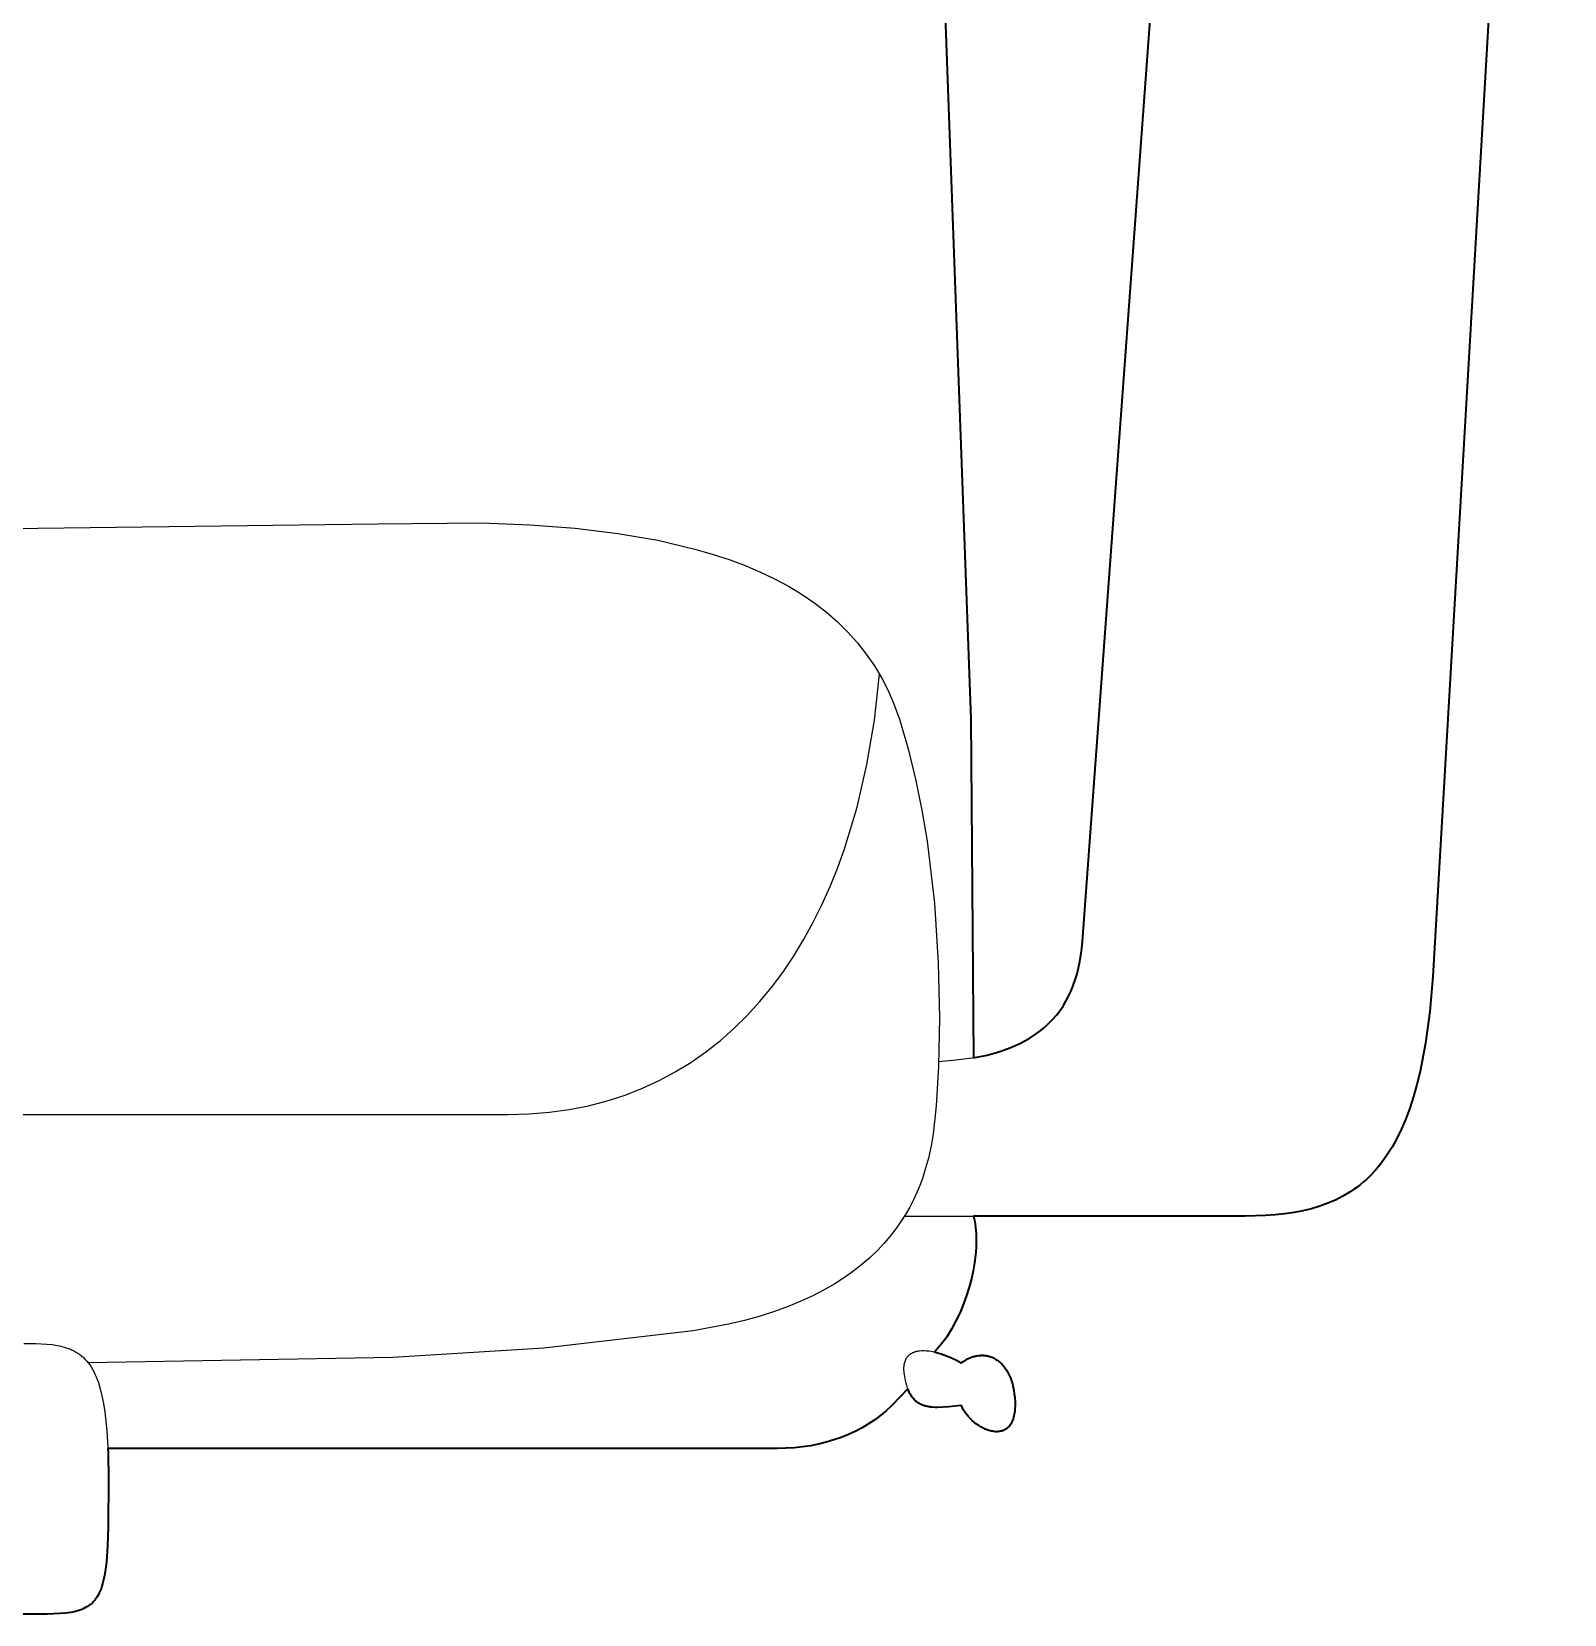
# Model space of a CAD drawing. Header units: millimetres. Extents: x 0 to 1842, y -1115 to 1018.
# Drawn here: x 571.4 to 707.1, y 368.8 to 509 of the extents above; entities that cross this region are included whole.
import ezdxf

# ---------------------------------------------------------------- set-up
doc = ezdxf.new("R2010")
doc.units = ezdxf.units.MM
doc.layers.add('Blocks', color=7, linetype='Continuous')
doc.layers.add('Blocks$Inner', color=7, linetype='Continuous', lineweight=25, true_color=0x007f00)
doc.layers.add('Blocks$Outline', color=7, linetype='Continuous', lineweight=35, true_color=0xff3f3f)

# ---------------------------------------------------------------- blocks, each defined once
blk = doc.blocks.new('Oxford High Office Chair Front')
at = {"layer": 'Blocks$Inner'}
blk.add_line((578.16, 383.54), (637.45, 383.54), dxfattribs=at)
for points in [[(652.21, 512.88), (654.58, 448.12), (654.81, 418.13)], [(648.7, 404.11), (678.87, 404.11), (680.68, 404.16), (681.54, 404.22), (682.38, 404.31), (683.2, 404.43), (683.98, 404.58), (684.75, 404.77), (685.48, 404.99), (686.19, 405.25), (686.88, 405.54), (687.53, 405.88), (688.17, 406.25), (688.47, 406.46), (688.78, 406.68), (689.07, 406.9), (689.36, 407.14), (689.64, 407.39), (689.91, 407.66), (690.44, 408.22), (690.95, 408.84), (691.43, 409.5), (691.88, 410.22), (692.31, 411), (692.72, 411.83), (693.1, 412.73), (693.45, 413.68), (693.78, 414.7), (694.08, 415.78), (694.36, 416.93), (694.84, 419.44), (695.22, 422.23), (695.5, 425.32), (707.13, 625.26)], [(672.12, 532.96), (664.46, 428.42), (664.41, 427.81), (664.33, 427.23), (664.24, 426.65), (664.12, 426.1), (663.99, 425.56), (663.83, 425.04), (663.65, 424.54), (663.46, 424.06), (663.24, 423.59), (663, 423.14), (662.74, 422.71), (662.45, 422.3), (662.15, 421.9), (661.82, 421.53), (661.47, 421.17), (661.09, 420.82), (660.69, 420.5), (660.27, 420.19), (659.83, 419.9), (659.36, 419.63), (658.86, 419.38), (658.34, 419.14), (657.8, 418.93), (657.23, 418.73), (656.63, 418.55), (656.01, 418.38), (654.69, 418.11), (653.26, 417.91), (651.72, 417.78)], [(400.65, 462.84), (602.06, 465.43), (611.28, 465.5), (615.53, 465.33), (619.54, 465.03), (623.32, 464.57), (626.85, 463.96), (630.13, 463.19), (631.68, 462.74), (633.17, 462.25), (634.59, 461.72), (635.95, 461.15), (637.25, 460.53), (638.48, 459.86), (639.65, 459.15), (640.76, 458.4), (641.8, 457.59), (642.78, 456.74), (643.69, 455.84), (644.54, 454.89), (645.32, 453.89), (646.04, 452.84), (646.69, 451.74), (647.28, 450.59), (647.8, 449.38), (648.25, 448.12), (649.03, 445.5), (649.69, 442.81), (650.25, 440.07), (650.71, 437.32), (651.35, 431.83), (651.7, 426.55), (651.79, 421.66), (651.71, 417.38), (651.5, 413.88), (651.23, 411.37), (651.06, 410.35), (650.82, 409.24), (650.49, 408.06), (650.29, 407.45), (650.06, 406.83), (649.8, 406.2), (649.5, 405.56), (649.17, 404.92), (648.8, 404.27), (648.39, 403.63), (647.94, 402.98), (647.44, 402.34), (646.9, 401.71), (646.31, 401.08), (645.66, 400.46), (644.97, 399.85), (644.21, 399.26), (643.4, 398.68), (642.53, 398.12), (641.6, 397.58), (640.6, 397.06), (639.53, 396.57), (638.39, 396.1), (637.19, 395.66), (635.91, 395.25), (634.55, 394.87), (633.11, 394.53), (630, 393.96), (616.78, 392.42), (603.41, 391.59), (576.42, 391.12)], [(408.35, 413.11), (613.61, 413.11), (615.47, 413.16), (617.27, 413.31), (619.02, 413.55), (620.72, 413.89), (622.37, 414.31), (623.96, 414.83), (625.5, 415.43), (626.98, 416.11), (628.41, 416.88), (629.79, 417.73), (631.11, 418.65), (632.38, 419.65), (633.6, 420.72), (634.76, 421.87), (635.87, 423.08), (636.92, 424.36), (637.92, 425.7), (638.87, 427.11), (639.76, 428.58), (640.6, 430.1), (641.39, 431.68), (642.12, 433.31), (642.8, 435), (643.42, 436.73), (644.51, 440.34), (645.38, 444.11), (646.04, 448.04), (646.48, 452.1)], [(654.81, 404.11), (654.87, 403.88), (654.92, 403.63), (654.96, 403.37), (654.99, 403.11), (655.04, 402.54), (655.06, 401.95), (655.04, 401.31), (654.99, 400.66), (654.91, 399.98), (654.79, 399.27), (654.63, 398.56), (654.43, 397.83), (654.2, 397.08), (653.93, 396.34), (653.62, 395.59), (653.26, 394.84), (652.87, 394.1), (652.43, 393.37), (652.34, 393.24), (652.23, 393.1), (651.98, 392.79), (651.38, 392.08)], [(570.71, 392.83), (571.78, 392.83), (572.77, 392.77), (573.23, 392.73), (573.67, 392.66), (573.88, 392.62), (574.09, 392.57), (574.29, 392.52), (574.48, 392.46), (574.67, 392.39), (574.86, 392.32), (574.95, 392.28), (575.04, 392.24), (575.21, 392.15), (575.3, 392.1), (575.38, 392.05), (575.55, 391.95), (575.63, 391.89), (575.71, 391.83), (575.86, 391.71), (576.01, 391.58), (576.15, 391.43), (576.29, 391.28), (576.42, 391.12), (576.55, 390.94), (576.68, 390.76), (576.8, 390.56), (576.91, 390.35), (577.02, 390.13), (577.12, 389.89), (577.22, 389.65), (577.32, 389.39), (577.49, 388.82), (577.64, 388.2), (577.78, 387.52), (577.9, 386.78), (578.08, 385.09), (578.18, 383.12), (578.22, 380.84), (578.19, 376.59), (578.13, 374.9), (578.03, 373.48), (577.96, 372.86), (577.87, 372.3), (577.76, 371.79), (577.7, 371.55), (577.63, 371.33), (577.56, 371.12), (577.48, 370.92), (577.4, 370.74), (577.31, 370.56), (577.21, 370.4), (577.16, 370.32), (577.11, 370.25), (577.05, 370.17), (577, 370.11), (576.88, 369.97), (576.82, 369.91), (576.76, 369.85), (576.7, 369.79), (576.63, 369.73), (576.56, 369.68), (576.53, 369.65), (576.49, 369.63), (576.35, 369.53), (576.19, 369.44), (576.03, 369.36), (575.95, 369.33), (575.86, 369.29), (575.68, 369.22), (575.5, 369.16), (575.3, 369.11), (574.88, 369.02), (574.42, 368.96), (573.92, 368.91), (572.8, 368.86), (571.49, 368.85), (568.28, 368.87)], [(637.45, 383.54), (638.2, 383.55), (638.95, 383.6), (639.68, 383.68), (640.39, 383.78), (641.1, 383.92), (641.78, 384.09), (642.45, 384.29), (643.1, 384.51), (643.74, 384.77), (644.35, 385.05), (644.95, 385.37), (645.52, 385.71), (646.07, 386.08), (646.6, 386.48), (647.11, 386.9), (647.59, 387.35), (649.01, 388.83)]]:
    blk.add_lwpolyline(points, dxfattribs=at)
blk.add_lwpolyline([(653.72, 387.35), (652.6, 387.21), (652.1, 387.18), (651.64, 387.16), (651.42, 387.17), (651.22, 387.18), (651.02, 387.2), (650.97, 387.21), (650.97, 387.21), (650.96, 387.21), (650.96, 387.21), (650.96, 387.21), (650.96, 387.21), (650.95, 387.21), (650.95, 387.21), (650.95, 387.21), (650.94, 387.21), (650.94, 387.21), (650.94, 387.21), (650.94, 387.21), (650.93, 387.21), (650.93, 387.21), (650.93, 387.21), (650.92, 387.21), (650.88, 387.22), (650.87, 387.22), (650.86, 387.22), (650.86, 387.22), (650.86, 387.22), (650.85, 387.22), (650.85, 387.22), (650.85, 387.22), (650.85, 387.23), (650.84, 387.23), (650.83, 387.23), (650.79, 387.24), (650.74, 387.25), (650.74, 387.25), (650.73, 387.25), (650.73, 387.25), (650.73, 387.25), (650.73, 387.25), (650.72, 387.25), (650.72, 387.25), (650.72, 387.25), (650.72, 387.25), (650.71, 387.25), (650.71, 387.25), (650.71, 387.25), (650.7, 387.25), (650.7, 387.25), (650.7, 387.25), (650.7, 387.25), (650.65, 387.27), (650.57, 387.29), (650.56, 387.29), (650.55, 387.29), (650.55, 387.29), (650.55, 387.29), (650.54, 387.29), (650.54, 387.29), (650.54, 387.29), (650.54, 387.29), (650.53, 387.3), (650.53, 387.3), (650.53, 387.3), (650.53, 387.3), (650.52, 387.3), (650.48, 387.31), (650.44, 387.32), (650.4, 387.34), (650.32, 387.37), (650.24, 387.4), (650.23, 387.4), (650.23, 387.4), (650.23, 387.4), (650.23, 387.4), (650.22, 387.41), (650.22, 387.41), (650.22, 387.41), (650.22, 387.41), (650.21, 387.41), (650.21, 387.41), (650.21, 387.41), (650.21, 387.41), (650.2, 387.41), (650.17, 387.43), (650.09, 387.47), (650.02, 387.51), (649.95, 387.55), (649.92, 387.57), (649.89, 387.59), (649.85, 387.61), (649.82, 387.64), (649.82, 387.64), (649.82, 387.64), (649.81, 387.64), (649.81, 387.64), (649.81, 387.65), (649.81, 387.65), (649.8, 387.65), (649.8, 387.65), (649.8, 387.65), (649.8, 387.66), (649.8, 387.66), (649.79, 387.66), (649.79, 387.66), (649.79, 387.66), (649.79, 387.66), (649.76, 387.69), (649.69, 387.74), (649.66, 387.77), (649.63, 387.8), (649.63, 387.8), (649.63, 387.8), (649.63, 387.8), (649.63, 387.8), (649.63, 387.8), (649.62, 387.81), (649.62, 387.81), (649.62, 387.81), (649.62, 387.81), (649.62, 387.81), (649.61, 387.82), (649.61, 387.82), (649.61, 387.82), (649.61, 387.82), (649.61, 387.82), (649.61, 387.82), (649.59, 387.84), (649.59, 387.84), (649.59, 387.84), (649.59, 387.84), (649.58, 387.85), (649.58, 387.85), (649.58, 387.85), (649.58, 387.85), (649.58, 387.85), (649.52, 387.92), (649.52, 387.92), (649.52, 387.92), (649.51, 387.92), (649.51, 387.92), (649.51, 387.92), (649.51, 387.93), (649.51, 387.93), (649.51, 387.93), (649.5, 387.93), (649.5, 387.93), (649.5, 387.94), (649.5, 387.94), (649.5, 387.94), (649.5, 387.94), (649.49, 387.94), (649.49, 387.95), (649.47, 387.98), (649.44, 388.01), (649.41, 388.05), (649.36, 388.12), (649.31, 388.19), (649.22, 388.35), (649.13, 388.51), (649.05, 388.7), (648.98, 388.89), (648.91, 389.1), (648.85, 389.33), (648.8, 389.57), (648.7, 390.09), (648.68, 390.23), (648.67, 390.36), (648.66, 390.49), (648.66, 390.55), (648.66, 390.61), (648.66, 390.67), (648.66, 390.67), (648.66, 390.67), (648.66, 390.68), (648.66, 390.68), (648.66, 390.7), (648.66, 390.7), (648.66, 390.7), (648.66, 390.71), (648.66, 390.71), (648.66, 390.71), (648.66, 390.72), (648.66, 390.72), (648.66, 390.72), (648.66, 390.75), (648.66, 390.76), (648.66, 390.76), (648.66, 390.76), (648.66, 390.77), (648.66, 390.77), (648.66, 390.77), (648.66, 390.78), (648.67, 390.78), (648.67, 390.78), (648.67, 390.79), (648.67, 390.79), (648.67, 390.79), (648.67, 390.8), (648.67, 390.8), (648.67, 390.8), (648.67, 390.81), (648.67, 390.83), (648.67, 390.86), (648.67, 390.87), (648.67, 390.87), (648.67, 390.87), (648.67, 390.88), (648.67, 390.88), (648.67, 390.88), (648.67, 390.89), (648.68, 390.89), (648.68, 390.9), (648.68, 390.91), (648.68, 390.91), (648.68, 390.91), (648.68, 390.92), (648.68, 390.92), (648.68, 390.92), (648.68, 390.93), (648.68, 390.93), (648.68, 390.93), (648.68, 390.94), (648.68, 390.94), (648.68, 390.94), (648.7, 391.04), (648.71, 391.09), (648.71, 391.09), (648.71, 391.1), (648.71, 391.1), (648.71, 391.1), (648.71, 391.11), (648.71, 391.11), (648.71, 391.11), (648.71, 391.12), (648.72, 391.12), (648.72, 391.12), (648.72, 391.12), (648.72, 391.13), (648.72, 391.13), (648.72, 391.13), (648.72, 391.14), (648.72, 391.14), (648.73, 391.16), (648.73, 391.17), (648.73, 391.17), (648.73, 391.17), (648.73, 391.17), (648.73, 391.18), (648.73, 391.18), (648.73, 391.18), (648.73, 391.19), (648.75, 391.23), (648.78, 391.32), (648.79, 391.36), (648.81, 391.4), (648.83, 391.44), (648.85, 391.48), (648.89, 391.55), (648.92, 391.59), (648.94, 391.62), (648.94, 391.62), (648.94, 391.63), (648.95, 391.63), (648.95, 391.63), (648.95, 391.63), (648.95, 391.63), (648.95, 391.64), (648.95, 391.64), (648.97, 391.65), (648.99, 391.69), (649.02, 391.72), (649.02, 391.72), (649.02, 391.72), (649.02, 391.72), (649.03, 391.72), (649.03, 391.73), (649.03, 391.73), (649.03, 391.73), (649.03, 391.73), (649.03, 391.73), (649.04, 391.74), (649.04, 391.74), (649.04, 391.74), (649.04, 391.74), (649.04, 391.74), (649.04, 391.74), (649.05, 391.75), (649.07, 391.78), (649.1, 391.8), (649.12, 391.82), (649.12, 391.82), (649.12, 391.82), (649.13, 391.82), (649.13, 391.82), (649.13, 391.83), (649.13, 391.83), (649.13, 391.83), (649.13, 391.83), (649.17, 391.86), (649.17, 391.86), (649.17, 391.86), (649.17, 391.86), (649.17, 391.86), (649.18, 391.86), (649.18, 391.87), (649.18, 391.87), (649.18, 391.87), (649.19, 391.87), (649.2, 391.88), (649.23, 391.9), (649.23, 391.91), (649.24, 391.91), (649.24, 391.91), (649.24, 391.91), (649.24, 391.91), (649.24, 391.91), (649.25, 391.91), (649.25, 391.92), (649.25, 391.92), (649.25, 391.92), (649.25, 391.92), (649.26, 391.92), (649.26, 391.93), (649.28, 391.94), (649.28, 391.94), (649.29, 391.94), (649.29, 391.94), (649.29, 391.94), (649.29, 391.95), (649.3, 391.95), (649.3, 391.95), (649.3, 391.95), (649.37, 391.99), (649.41, 392.01), (649.45, 392.03), (649.45, 392.03), (649.45, 392.03), (649.45, 392.03), (649.45, 392.03), (649.46, 392.03), (649.46, 392.03), (649.46, 392.03), (649.46, 392.04), (649.47, 392.04), (649.47, 392.04), (649.47, 392.04), (649.47, 392.04), (649.48, 392.04), (649.48, 392.04), (649.48, 392.04), (649.48, 392.04), (649.52, 392.06), (649.56, 392.07), (649.6, 392.09), (649.64, 392.1), (649.69, 392.11), (649.77, 392.14), (649.86, 392.16), (649.95, 392.17), (650.04, 392.18), (650.23, 392.2), (650.43, 392.2), (650.64, 392.19), (650.85, 392.17), (651.07, 392.14), (651.29, 392.1), (651.51, 392.05), (651.74, 391.99), (651.96, 391.92), (652.42, 391.75), (652.87, 391.56), (653.31, 391.35), (653.72, 391.12), (653.95, 391.27), (654.17, 391.4), (654.28, 391.46), (654.39, 391.51), (654.49, 391.56), (654.6, 391.6), (654.71, 391.64), (654.82, 391.68), (654.83, 391.68), (654.83, 391.68), (654.83, 391.68), (654.84, 391.68), (654.84, 391.68), (654.84, 391.68), (654.85, 391.68), (654.85, 391.68), (654.85, 391.68), (654.86, 391.69), (654.86, 391.69), (654.86, 391.69), (654.87, 391.69), (654.87, 391.69), (654.87, 391.69), (654.88, 391.69), (654.88, 391.69), (654.88, 391.69), (654.89, 391.69), (654.89, 391.69), (654.89, 391.69), (654.9, 391.7), (654.9, 391.7), (654.9, 391.7), (654.93, 391.7), (654.98, 391.72), (655.04, 391.73), (655.06, 391.73), (655.07, 391.74), (655.07, 391.74), (655.07, 391.74), (655.08, 391.74), (655.08, 391.74), (655.08, 391.74), (655.09, 391.74), (655.09, 391.74), (655.09, 391.74), (655.1, 391.74), (655.1, 391.74), (655.1, 391.74), (655.11, 391.74), (655.11, 391.74), (655.11, 391.74), (655.12, 391.74), (655.12, 391.75), (655.12, 391.75), (655.13, 391.75), (655.13, 391.75), (655.13, 391.75), (655.14, 391.75), (655.14, 391.75), (655.14, 391.75), (655.25, 391.77), (655.36, 391.78), (655.36, 391.78), (655.36, 391.78), (655.37, 391.78), (655.37, 391.78), (655.37, 391.78), (655.38, 391.78), (655.38, 391.78), (655.38, 391.78), (655.39, 391.78), (655.39, 391.78), (655.39, 391.78), (655.4, 391.78), (655.41, 391.78), (655.46, 391.78), (655.46, 391.78), (655.47, 391.78), (655.47, 391.78), (655.47, 391.78), (655.48, 391.78), (655.48, 391.78), (655.48, 391.78), (655.49, 391.79), (655.49, 391.78), (655.49, 391.79), (655.5, 391.79), (655.5, 391.79), (655.5, 391.79), (655.51, 391.79), (655.51, 391.79), (655.51, 391.79), (655.52, 391.79), (655.52, 391.79), (655.53, 391.79), (655.53, 391.79), (655.53, 391.79), (655.54, 391.79), (655.54, 391.79), (655.55, 391.79), (655.56, 391.79), (655.56, 391.79), (655.56, 391.79), (655.56, 391.79), (655.57, 391.79), (655.57, 391.79), (655.57, 391.79), (655.58, 391.79), (655.58, 391.79), (655.58, 391.79), (655.59, 391.79), (655.59, 391.79), (655.59, 391.79), (655.6, 391.79), (655.6, 391.79), (655.6, 391.79), (655.61, 391.79), (655.61, 391.79), (655.61, 391.79), (655.62, 391.79), (655.62, 391.79), (655.62, 391.79), (655.63, 391.79), (655.63, 391.79), (655.63, 391.79), (655.64, 391.79), (655.64, 391.79), (655.64, 391.79), (655.66, 391.79), (655.66, 391.78), (655.66, 391.78), (655.66, 391.78), (655.67, 391.78), (655.67, 391.78), (655.67, 391.78), (655.68, 391.78), (655.68, 391.78), (655.68, 391.78), (655.69, 391.78), (655.69, 391.78), (655.69, 391.78), (655.7, 391.78), (655.7, 391.78), (655.7, 391.78), (655.71, 391.78), (655.72, 391.78), (655.72, 391.78), (655.73, 391.78), (655.73, 391.78), (655.73, 391.78), (655.74, 391.78), (655.74, 391.78), (655.74, 391.78), (655.75, 391.78), (655.75, 391.78), (655.75, 391.78), (655.75, 391.78), (655.76, 391.78), (655.77, 391.78), (655.82, 391.77), (655.87, 391.77), (655.92, 391.76), (655.92, 391.76), (655.93, 391.76), (655.93, 391.76), (655.93, 391.76), (655.94, 391.76), (655.94, 391.76), (655.94, 391.76), (655.95, 391.76), (655.95, 391.76), (655.95, 391.75), (655.96, 391.75), (655.96, 391.75), (655.96, 391.75), (655.97, 391.75), (655.97, 391.75), (655.97, 391.75), (656.02, 391.74), (656.02, 391.74), (656.03, 391.74), (656.03, 391.74), (656.03, 391.74), (656.04, 391.74), (656.04, 391.74), (656.04, 391.74), (656.05, 391.74), (656.05, 391.74), (656.05, 391.74), (656.06, 391.74), (656.06, 391.74), (656.06, 391.73), (656.06, 391.73), (656.07, 391.73), (656.07, 391.73), (656.17, 391.71), (656.22, 391.69), (656.27, 391.68), (656.31, 391.66), (656.32, 391.66), (656.32, 391.66), (656.32, 391.66), (656.33, 391.66), (656.33, 391.66), (656.33, 391.66), (656.34, 391.66), (656.34, 391.66), (656.35, 391.65), (656.35, 391.65), (656.36, 391.65), (656.36, 391.65), (656.36, 391.65), (656.41, 391.63), (656.41, 391.63), (656.41, 391.63), (656.42, 391.63), (656.42, 391.63), (656.42, 391.62), (656.43, 391.62), (656.43, 391.62), (656.43, 391.62), (656.44, 391.62), (656.44, 391.62), (656.44, 391.62), (656.46, 391.61), (656.55, 391.57), (656.59, 391.55), (656.64, 391.53), (656.69, 391.5), (656.73, 391.48), (656.77, 391.45), (656.82, 391.42), (656.86, 391.4), (656.91, 391.37), (656.99, 391.3), (657.07, 391.24), (657.16, 391.17), (657.23, 391.1), (657.31, 391.02), (657.39, 390.94), (657.46, 390.85), (657.53, 390.76), (657.6, 390.67), (657.74, 390.47), (657.86, 390.26), (657.98, 390.03), (658.08, 389.79), (658.17, 389.54), (658.26, 389.26), (658.33, 388.98), (658.39, 388.68), (658.43, 388.37), (658.47, 388.04), (658.49, 387.71), (658.49, 387.35), (658.48, 387.01), (658.47, 386.85), (658.45, 386.7), (658.43, 386.55), (658.4, 386.42), (658.37, 386.29), (658.33, 386.16), (658.29, 386.05), (658.24, 385.94), (658.24, 385.93), (658.24, 385.93), (658.24, 385.93), (658.24, 385.92), (658.24, 385.92), (658.23, 385.92), (658.23, 385.91), (658.23, 385.91), (658.23, 385.91), (658.23, 385.9), (658.23, 385.9), (658.23, 385.9), (658.22, 385.89), (658.22, 385.89), (658.22, 385.89), (658.22, 385.89), (658.19, 385.83), (658.17, 385.79), (658.15, 385.76), (658.14, 385.74), (658.11, 385.69), (658.11, 385.69), (658.11, 385.69), (658.11, 385.68), (658.1, 385.68), (658.1, 385.68), (658.1, 385.68), (658.1, 385.67), (658.1, 385.67), (658.1, 385.67), (658.09, 385.67), (658.09, 385.66), (658.09, 385.66), (658.09, 385.66), (658.09, 385.65), (658.09, 385.65), (658.08, 385.65), (658.02, 385.57), (658.02, 385.56), (658.02, 385.56), (658.02, 385.56), (658.01, 385.56), (658.01, 385.55), (658.01, 385.55), (658.01, 385.55), (658, 385.54), (658, 385.54), (658, 385.54), (658, 385.54), (658, 385.53), (657.99, 385.53), (657.99, 385.53), (657.99, 385.53), (657.99, 385.52), (657.99, 385.52), (657.98, 385.52), (657.98, 385.51), (657.98, 385.51), (657.98, 385.51), (657.97, 385.51), (657.97, 385.5), (657.96, 385.5), (657.96, 385.49), (657.96, 385.49), (657.96, 385.49), (657.94, 385.47), (657.94, 385.47), (657.94, 385.47), (657.93, 385.46), (657.93, 385.46), (657.93, 385.46), (657.93, 385.46), (657.93, 385.46), (657.92, 385.45), (657.89, 385.42), (657.82, 385.35), (657.82, 385.35), (657.82, 385.35), (657.81, 385.35), (657.81, 385.35), (657.81, 385.35), (657.81, 385.34), (657.8, 385.34), (657.8, 385.34), (657.8, 385.34), (657.8, 385.34), (657.8, 385.33), (657.79, 385.33), (657.79, 385.33), (657.79, 385.33), (657.79, 385.33), (657.78, 385.32), (657.75, 385.3), (657.74, 385.29), (657.74, 385.29), (657.74, 385.29), (657.74, 385.29), (657.73, 385.29), (657.73, 385.29), (657.73, 385.28), (657.73, 385.28), (657.71, 385.27), (657.71, 385.27), (657.7, 385.27), (657.7, 385.26), (657.7, 385.26), (657.7, 385.26), (657.69, 385.26), (657.69, 385.26), (657.69, 385.26), (657.68, 385.25), (657.68, 385.25), (657.67, 385.25), (657.67, 385.25), (657.67, 385.24), (657.63, 385.22), (657.59, 385.2), (657.51, 385.16), (657.51, 385.16), (657.5, 385.15), (657.5, 385.15), (657.5, 385.15), (657.5, 385.15), (657.49, 385.15), (657.49, 385.15), (657.49, 385.15), (657.49, 385.15), (657.48, 385.15), (657.48, 385.14), (657.48, 385.14), (657.47, 385.14), (657.47, 385.14), (657.47, 385.14), (657.47, 385.14), (657.46, 385.14), (657.46, 385.14), (657.46, 385.14), (657.46, 385.13), (657.45, 385.13), (657.44, 385.13), (657.44, 385.13), (657.44, 385.13), (657.44, 385.13), (657.43, 385.12), (657.43, 385.12), (657.43, 385.12), (657.42, 385.12), (657.42, 385.12), (657.42, 385.12), (657.42, 385.12), (657.41, 385.12), (657.41, 385.12), (657.41, 385.12), (657.41, 385.11), (657.4, 385.11), (657.4, 385.11), (657.4, 385.11), (657.4, 385.11), (657.39, 385.11), (657.39, 385.11), (657.39, 385.11), (657.38, 385.11), (657.38, 385.11), (657.34, 385.09), (657.29, 385.08), (657.29, 385.08), (657.29, 385.08), (657.29, 385.08), (657.28, 385.08), (657.28, 385.08), (657.28, 385.07), (657.28, 385.07), (657.27, 385.07), (657.26, 385.07), (657.26, 385.07), (657.26, 385.07), (657.25, 385.07), (657.25, 385.07), (657.25, 385.07), (657.24, 385.07), (657.24, 385.07), (657.24, 385.07), (657.24, 385.06), (657.23, 385.06), (657.23, 385.06), (657.23, 385.06), (657.22, 385.06), (657.22, 385.06), (657.22, 385.06), (657.22, 385.06), (657.21, 385.06), (657.21, 385.06), (657.21, 385.06), (657.21, 385.06), (657.16, 385.05), (657.11, 385.04), (657.07, 385.04), (657.02, 385.03), (656.97, 385.03), (656.97, 385.03), (656.97, 385.03), (656.97, 385.03), (656.96, 385.03), (656.95, 385.03), (656.95, 385.03), (656.94, 385.03), (656.94, 385.03), (656.94, 385.03), (656.94, 385.03), (656.93, 385.02), (656.93, 385.02), (656.93, 385.02), (656.92, 385.02), (656.92, 385.02), (656.92, 385.02), (656.91, 385.02), (656.91, 385.02), (656.91, 385.02), (656.91, 385.02), (656.9, 385.02), (656.9, 385.02), (656.9, 385.02), (656.89, 385.02), (656.89, 385.02), (656.89, 385.02), (656.88, 385.02), (656.88, 385.02), (656.88, 385.02), (656.83, 385.02), (656.78, 385.02), (656.68, 385.03), (656.59, 385.04), (656.49, 385.06), (656.39, 385.08), (656.29, 385.1), (656.18, 385.13), (656.08, 385.16), (655.88, 385.24), (655.83, 385.26), (655.82, 385.26), (655.82, 385.27), (655.82, 385.27), (655.82, 385.27), (655.81, 385.27), (655.81, 385.27), (655.8, 385.27), (655.78, 385.29), (655.68, 385.33), (655.47, 385.44), (655.28, 385.56), (655.08, 385.7), (654.89, 385.84), (654.71, 386), (654.54, 386.17), (654.37, 386.35), (654.22, 386.54), (654.14, 386.63), (654.08, 386.73), (653.94, 386.93), (653.83, 387.14), (653.77, 387.25)], close=True, dxfattribs=at)
at = {"layer": 'Blocks$Outline'}
for points in [[(707.13, 625.26), (695.5, 425.32), (695.22, 422.23), (694.84, 419.44), (694.36, 416.93), (694.08, 415.78), (693.78, 414.7), (693.45, 413.68), (693.1, 412.73), (692.72, 411.83), (692.31, 411), (691.88, 410.22), (691.43, 409.5), (690.95, 408.84), (690.44, 408.22), (689.91, 407.66), (689.64, 407.39), (689.36, 407.14), (689.07, 406.9), (688.78, 406.68), (688.47, 406.46), (688.17, 406.25), (687.53, 405.88), (686.88, 405.54), (686.19, 405.25), (685.48, 404.99), (684.75, 404.77), (683.98, 404.58), (683.2, 404.43), (682.38, 404.31), (681.54, 404.22), (680.68, 404.16), (678.87, 404.11), (654.81, 404.11)], [(654.81, 418.13), (656.01, 418.38), (656.63, 418.55), (657.23, 418.73), (657.8, 418.93), (658.34, 419.14), (658.86, 419.38), (659.36, 419.63), (659.83, 419.9), (660.27, 420.19), (660.69, 420.5), (661.09, 420.82), (661.47, 421.17), (661.82, 421.53), (662.15, 421.9), (662.45, 422.3), (662.74, 422.71), (663, 423.14), (663.24, 423.59), (663.46, 424.06), (663.65, 424.54), (663.83, 425.04), (663.99, 425.56), (664.12, 426.1), (664.24, 426.65), (664.33, 427.23), (664.41, 427.81), (664.46, 428.42), (671.39, 522.96)], [(652.13, 519.61), (652.21, 512.88), (654.58, 448.12), (654.81, 418.13)], [(654.81, 404.11), (654.87, 403.88), (654.92, 403.63), (654.96, 403.37), (654.99, 403.11), (655.04, 402.54), (655.06, 401.95), (655.04, 401.31), (654.99, 400.66), (654.91, 399.98), (654.79, 399.27), (654.63, 398.56), (654.43, 397.83), (654.2, 397.08), (653.93, 396.34), (653.62, 395.59), (653.26, 394.84), (652.87, 394.1), (652.43, 393.37), (652.34, 393.24), (652.23, 393.1), (651.98, 392.79), (651.38, 392.08)], [(651.38, 392.08), (651.51, 392.05), (651.74, 391.99), (651.96, 391.92), (652.42, 391.75), (652.87, 391.56), (653.31, 391.35), (653.72, 391.12), (653.95, 391.27), (654.17, 391.4), (654.28, 391.46), (654.39, 391.51), (654.49, 391.56), (654.6, 391.6), (654.71, 391.64), (654.82, 391.68), (654.83, 391.68), (654.83, 391.68), (654.83, 391.68), (654.84, 391.68), (654.84, 391.68), (654.84, 391.68), (654.85, 391.68), (654.85, 391.68), (654.85, 391.68), (654.86, 391.69), (654.86, 391.69), (654.86, 391.69), (654.87, 391.69), (654.87, 391.69), (654.87, 391.69), (654.88, 391.69), (654.88, 391.69), (654.88, 391.69), (654.89, 391.69), (654.89, 391.69), (654.89, 391.69), (654.9, 391.7), (654.9, 391.7), (654.9, 391.7), (654.93, 391.7), (654.98, 391.72), (655.04, 391.73), (655.06, 391.73), (655.07, 391.74), (655.07, 391.74), (655.07, 391.74), (655.08, 391.74), (655.08, 391.74), (655.08, 391.74), (655.09, 391.74), (655.09, 391.74), (655.09, 391.74), (655.1, 391.74), (655.1, 391.74), (655.1, 391.74), (655.11, 391.74), (655.11, 391.74), (655.11, 391.74), (655.12, 391.74), (655.12, 391.75), (655.12, 391.75), (655.13, 391.75), (655.13, 391.75), (655.13, 391.75), (655.14, 391.75), (655.14, 391.75), (655.14, 391.75), (655.25, 391.77), (655.36, 391.78), (655.36, 391.78), (655.36, 391.78), (655.37, 391.78), (655.37, 391.78), (655.37, 391.78), (655.38, 391.78), (655.38, 391.78), (655.38, 391.78), (655.39, 391.78), (655.39, 391.78), (655.39, 391.78), (655.4, 391.78), (655.41, 391.78), (655.46, 391.78), (655.46, 391.78), (655.47, 391.78), (655.47, 391.78), (655.47, 391.78), (655.48, 391.78), (655.48, 391.78), (655.48, 391.78), (655.49, 391.79), (655.49, 391.78), (655.49, 391.79), (655.5, 391.79), (655.5, 391.79), (655.5, 391.79), (655.51, 391.79), (655.51, 391.79), (655.51, 391.79), (655.52, 391.79), (655.52, 391.79), (655.53, 391.79), (655.53, 391.79), (655.53, 391.79), (655.54, 391.79), (655.54, 391.79), (655.55, 391.79), (655.56, 391.79), (655.56, 391.79), (655.56, 391.79), (655.56, 391.79), (655.57, 391.79), (655.57, 391.79), (655.57, 391.79), (655.58, 391.79), (655.58, 391.79), (655.58, 391.79), (655.59, 391.79), (655.59, 391.79), (655.59, 391.79), (655.6, 391.79), (655.6, 391.79), (655.6, 391.79), (655.61, 391.79), (655.61, 391.79), (655.61, 391.79), (655.62, 391.79), (655.62, 391.79), (655.62, 391.79), (655.63, 391.79), (655.63, 391.79), (655.63, 391.79), (655.64, 391.79), (655.64, 391.79), (655.64, 391.79), (655.66, 391.79), (655.66, 391.78), (655.66, 391.78), (655.66, 391.78), (655.67, 391.78), (655.67, 391.78), (655.67, 391.78), (655.68, 391.78), (655.68, 391.78), (655.68, 391.78), (655.69, 391.78), (655.69, 391.78), (655.69, 391.78), (655.7, 391.78), (655.7, 391.78), (655.7, 391.78), (655.71, 391.78), (655.72, 391.78), (655.72, 391.78), (655.73, 391.78), (655.73, 391.78), (655.73, 391.78), (655.74, 391.78), (655.74, 391.78), (655.74, 391.78), (655.75, 391.78), (655.75, 391.78), (655.75, 391.78), (655.75, 391.78), (655.76, 391.78), (655.77, 391.78), (655.82, 391.77), (655.87, 391.77), (655.92, 391.76), (655.92, 391.76), (655.93, 391.76), (655.93, 391.76), (655.93, 391.76), (655.94, 391.76), (655.94, 391.76), (655.94, 391.76), (655.95, 391.76), (655.95, 391.76), (655.95, 391.75), (655.96, 391.75), (655.96, 391.75), (655.96, 391.75), (655.97, 391.75), (655.97, 391.75), (655.97, 391.75), (656.02, 391.74), (656.02, 391.74), (656.03, 391.74), (656.03, 391.74), (656.03, 391.74), (656.04, 391.74), (656.04, 391.74), (656.04, 391.74), (656.05, 391.74), (656.05, 391.74), (656.05, 391.74), (656.06, 391.74), (656.06, 391.74), (656.06, 391.73), (656.06, 391.73), (656.07, 391.73), (656.07, 391.73), (656.17, 391.71), (656.22, 391.69), (656.27, 391.68), (656.31, 391.66), (656.32, 391.66), (656.32, 391.66), (656.32, 391.66), (656.33, 391.66), (656.33, 391.66), (656.33, 391.66), (656.34, 391.66), (656.34, 391.66), (656.35, 391.65), (656.35, 391.65), (656.36, 391.65), (656.36, 391.65), (656.36, 391.65), (656.41, 391.63), (656.41, 391.63), (656.41, 391.63), (656.42, 391.63), (656.42, 391.63), (656.42, 391.62), (656.43, 391.62), (656.43, 391.62), (656.43, 391.62), (656.44, 391.62), (656.44, 391.62), (656.44, 391.62), (656.46, 391.61), (656.55, 391.57), (656.59, 391.55), (656.64, 391.53), (656.69, 391.5), (656.73, 391.48), (656.77, 391.45), (656.82, 391.42), (656.86, 391.4), (656.91, 391.37), (656.99, 391.3), (657.07, 391.24), (657.16, 391.17), (657.23, 391.1), (657.31, 391.02), (657.39, 390.94), (657.46, 390.85), (657.53, 390.76), (657.6, 390.67), (657.74, 390.47), (657.86, 390.26), (657.98, 390.03), (658.08, 389.79), (658.17, 389.54), (658.26, 389.26), (658.33, 388.98), (658.39, 388.68), (658.43, 388.37), (658.47, 388.04), (658.49, 387.71), (658.49, 387.35), (658.48, 387.01), (658.47, 386.85), (658.45, 386.7), (658.43, 386.55), (658.4, 386.42), (658.37, 386.29), (658.33, 386.16), (658.29, 386.05), (658.24, 385.94), (658.24, 385.93), (658.24, 385.93), (658.24, 385.93), (658.24, 385.92), (658.24, 385.92), (658.23, 385.92), (658.23, 385.91), (658.23, 385.91), (658.23, 385.91), (658.23, 385.9), (658.23, 385.9), (658.23, 385.9), (658.22, 385.89), (658.22, 385.89), (658.22, 385.89), (658.22, 385.89), (658.19, 385.83), (658.17, 385.79), (658.15, 385.76), (658.14, 385.74), (658.11, 385.69), (658.11, 385.69), (658.11, 385.69), (658.11, 385.68), (658.1, 385.68), (658.1, 385.68), (658.1, 385.68), (658.1, 385.67), (658.1, 385.67), (658.1, 385.67), (658.09, 385.67), (658.09, 385.66), (658.09, 385.66), (658.09, 385.66), (658.09, 385.65), (658.09, 385.65), (658.08, 385.65), (658.02, 385.57), (658.02, 385.56), (658.02, 385.56), (658.02, 385.56), (658.01, 385.56), (658.01, 385.55), (658.01, 385.55), (658.01, 385.55), (658, 385.54), (658, 385.54), (658, 385.54), (658, 385.54), (658, 385.53), (657.99, 385.53), (657.99, 385.53), (657.99, 385.53), (657.99, 385.52), (657.99, 385.52), (657.98, 385.52), (657.98, 385.51), (657.98, 385.51), (657.98, 385.51), (657.97, 385.51), (657.97, 385.5), (657.96, 385.5), (657.96, 385.49), (657.96, 385.49), (657.96, 385.49), (657.94, 385.47), (657.94, 385.47), (657.94, 385.47), (657.93, 385.46), (657.93, 385.46), (657.93, 385.46), (657.93, 385.46), (657.93, 385.46), (657.92, 385.45), (657.89, 385.42), (657.82, 385.35), (657.82, 385.35), (657.82, 385.35), (657.81, 385.35), (657.81, 385.35), (657.81, 385.35), (657.81, 385.34), (657.8, 385.34), (657.8, 385.34), (657.8, 385.34), (657.8, 385.34), (657.8, 385.33), (657.79, 385.33), (657.79, 385.33), (657.79, 385.33), (657.79, 385.33), (657.78, 385.32), (657.75, 385.3), (657.74, 385.29), (657.74, 385.29), (657.74, 385.29), (657.74, 385.29), (657.73, 385.29), (657.73, 385.29), (657.73, 385.28), (657.73, 385.28), (657.71, 385.27), (657.71, 385.27), (657.7, 385.27), (657.7, 385.26), (657.7, 385.26), (657.7, 385.26), (657.69, 385.26), (657.69, 385.26), (657.69, 385.26), (657.68, 385.25), (657.68, 385.25), (657.67, 385.25), (657.67, 385.25), (657.67, 385.24), (657.63, 385.22), (657.59, 385.2), (657.51, 385.16), (657.51, 385.16), (657.5, 385.15), (657.5, 385.15), (657.5, 385.15), (657.5, 385.15), (657.49, 385.15), (657.49, 385.15), (657.49, 385.15), (657.49, 385.15), (657.48, 385.15), (657.48, 385.14), (657.48, 385.14), (657.47, 385.14), (657.47, 385.14), (657.47, 385.14), (657.47, 385.14), (657.46, 385.14), (657.46, 385.14), (657.46, 385.14), (657.46, 385.13), (657.45, 385.13), (657.44, 385.13), (657.44, 385.13), (657.44, 385.13), (657.44, 385.13), (657.43, 385.12), (657.43, 385.12), (657.43, 385.12), (657.42, 385.12), (657.42, 385.12), (657.42, 385.12), (657.42, 385.12), (657.41, 385.12), (657.41, 385.12), (657.41, 385.12), (657.41, 385.11), (657.4, 385.11), (657.4, 385.11), (657.4, 385.11), (657.4, 385.11), (657.39, 385.11), (657.39, 385.11), (657.39, 385.11), (657.38, 385.11), (657.38, 385.11), (657.34, 385.09), (657.29, 385.08), (657.29, 385.08), (657.29, 385.08), (657.29, 385.08), (657.28, 385.08), (657.28, 385.08), (657.28, 385.07), (657.28, 385.07), (657.27, 385.07), (657.26, 385.07), (657.26, 385.07), (657.26, 385.07), (657.25, 385.07), (657.25, 385.07), (657.25, 385.07), (657.24, 385.07), (657.24, 385.07), (657.24, 385.07), (657.24, 385.06), (657.23, 385.06), (657.23, 385.06), (657.23, 385.06), (657.22, 385.06), (657.22, 385.06), (657.22, 385.06), (657.22, 385.06), (657.21, 385.06), (657.21, 385.06), (657.21, 385.06), (657.21, 385.06), (657.16, 385.05), (657.11, 385.04), (657.07, 385.04), (657.02, 385.03), (656.97, 385.03), (656.97, 385.03), (656.97, 385.03), (656.97, 385.03), (656.96, 385.03), (656.95, 385.03), (656.95, 385.03), (656.94, 385.03), (656.94, 385.03), (656.94, 385.03), (656.94, 385.03), (656.93, 385.02), (656.93, 385.02), (656.93, 385.02), (656.92, 385.02), (656.92, 385.02), (656.92, 385.02), (656.91, 385.02), (656.91, 385.02), (656.91, 385.02), (656.91, 385.02), (656.9, 385.02), (656.9, 385.02), (656.9, 385.02), (656.89, 385.02), (656.89, 385.02), (656.89, 385.02), (656.88, 385.02), (656.88, 385.02), (656.88, 385.02), (656.83, 385.02), (656.78, 385.02), (656.68, 385.03), (656.59, 385.04), (656.49, 385.06), (656.39, 385.08), (656.29, 385.1), (656.18, 385.13), (656.08, 385.16), (655.88, 385.24), (655.83, 385.26), (655.82, 385.26), (655.82, 385.27), (655.82, 385.27), (655.82, 385.27), (655.81, 385.27), (655.81, 385.27), (655.8, 385.27), (655.78, 385.29), (655.68, 385.33), (655.47, 385.44), (655.28, 385.56), (655.08, 385.7), (654.89, 385.84), (654.71, 386), (654.54, 386.17), (654.37, 386.35), (654.22, 386.54), (654.14, 386.63), (654.08, 386.73), (653.94, 386.93), (653.83, 387.14), (653.77, 387.25), (653.72, 387.35)], [(649.01, 388.83), (647.59, 387.35), (647.11, 386.9), (646.6, 386.48), (646.07, 386.08), (645.52, 385.71), (644.95, 385.37), (644.35, 385.05), (643.74, 384.77), (643.1, 384.51), (642.45, 384.29), (641.78, 384.09), (641.1, 383.92), (640.39, 383.78), (639.68, 383.68), (638.95, 383.6), (638.2, 383.55), (637.45, 383.54), (578.16, 383.54)], [(653.72, 387.35), (652.6, 387.21), (652.1, 387.18), (651.64, 387.16), (651.42, 387.17), (651.22, 387.18), (651.02, 387.2), (650.97, 387.21), (650.97, 387.21), (650.96, 387.21), (650.96, 387.21), (650.96, 387.21), (650.96, 387.21), (650.95, 387.21), (650.95, 387.21), (650.95, 387.21), (650.94, 387.21), (650.94, 387.21), (650.94, 387.21), (650.94, 387.21), (650.93, 387.21), (650.93, 387.21), (650.93, 387.21), (650.92, 387.21), (650.88, 387.22), (650.87, 387.22), (650.86, 387.22), (650.86, 387.22), (650.86, 387.22), (650.85, 387.22), (650.85, 387.22), (650.85, 387.22), (650.85, 387.23), (650.84, 387.23), (650.83, 387.23), (650.79, 387.24), (650.74, 387.25), (650.74, 387.25), (650.73, 387.25), (650.73, 387.25), (650.73, 387.25), (650.73, 387.25), (650.72, 387.25), (650.72, 387.25), (650.72, 387.25), (650.72, 387.25), (650.71, 387.25), (650.71, 387.25), (650.71, 387.25), (650.7, 387.25), (650.7, 387.25), (650.7, 387.25), (650.7, 387.25), (650.65, 387.27), (650.57, 387.29), (650.56, 387.29), (650.55, 387.29), (650.55, 387.29), (650.55, 387.29), (650.54, 387.29), (650.54, 387.29), (650.54, 387.29), (650.54, 387.29), (650.53, 387.3), (650.53, 387.3), (650.53, 387.3), (650.53, 387.3), (650.52, 387.3), (650.48, 387.31), (650.44, 387.32), (650.4, 387.34), (650.32, 387.37), (650.24, 387.4), (650.23, 387.4), (650.23, 387.4), (650.23, 387.4), (650.23, 387.4), (650.22, 387.41), (650.22, 387.41), (650.22, 387.41), (650.22, 387.41), (650.21, 387.41), (650.21, 387.41), (650.21, 387.41), (650.21, 387.41), (650.2, 387.41), (650.17, 387.43), (650.09, 387.47), (650.02, 387.51), (649.95, 387.55), (649.92, 387.57), (649.89, 387.59), (649.85, 387.61), (649.82, 387.64), (649.82, 387.64), (649.82, 387.64), (649.81, 387.64), (649.81, 387.64), (649.81, 387.65), (649.81, 387.65), (649.8, 387.65), (649.8, 387.65), (649.8, 387.65), (649.8, 387.66), (649.8, 387.66), (649.79, 387.66), (649.79, 387.66), (649.79, 387.66), (649.79, 387.66), (649.76, 387.69), (649.69, 387.74), (649.66, 387.77), (649.63, 387.8), (649.63, 387.8), (649.63, 387.8), (649.63, 387.8), (649.63, 387.8), (649.63, 387.8), (649.62, 387.81), (649.62, 387.81), (649.62, 387.81), (649.62, 387.81), (649.62, 387.81), (649.61, 387.82), (649.61, 387.82), (649.61, 387.82), (649.61, 387.82), (649.61, 387.82), (649.61, 387.82), (649.59, 387.84), (649.59, 387.84), (649.59, 387.84), (649.59, 387.84), (649.58, 387.85), (649.58, 387.85), (649.58, 387.85), (649.58, 387.85), (649.58, 387.85), (649.52, 387.92), (649.52, 387.92), (649.52, 387.92), (649.51, 387.92), (649.51, 387.92), (649.51, 387.92), (649.51, 387.93), (649.51, 387.93), (649.51, 387.93), (649.5, 387.93), (649.5, 387.93), (649.5, 387.94), (649.5, 387.94), (649.5, 387.94), (649.5, 387.94), (649.49, 387.94), (649.49, 387.95), (649.47, 387.98), (649.44, 388.01), (649.41, 388.05), (649.36, 388.12), (649.31, 388.19), (649.22, 388.35), (649.13, 388.51), (649.05, 388.7), (649.01, 388.83)], [(578.16, 383.54), (578.18, 383.12), (578.22, 380.84), (578.19, 376.59), (578.13, 374.9), (578.03, 373.48), (577.96, 372.86), (577.87, 372.3), (577.76, 371.79), (577.7, 371.55), (577.63, 371.33), (577.56, 371.12), (577.48, 370.92), (577.4, 370.74), (577.31, 370.56), (577.21, 370.4), (577.16, 370.32), (577.11, 370.25), (577.05, 370.17), (577, 370.11), (576.88, 369.97), (576.82, 369.91), (576.76, 369.85), (576.7, 369.79), (576.63, 369.73), (576.56, 369.68), (576.53, 369.65), (576.49, 369.63), (576.35, 369.53), (576.19, 369.44), (576.03, 369.36), (575.95, 369.33), (575.86, 369.29), (575.68, 369.22), (575.5, 369.16), (575.3, 369.11), (574.88, 369.02), (574.42, 368.96), (573.92, 368.91), (572.8, 368.86), (571.49, 368.85), (568.28, 368.87)]]:
    blk.add_lwpolyline(points, dxfattribs=at)

msp = doc.modelspace()

# ---------------------------------------------------------------- block references
at = {"layer": 'Blocks'}
msp.add_blockref('Oxford High Office Chair Front', (0, 0), dxfattribs=at)

doc.saveas('drawing.dxf')
